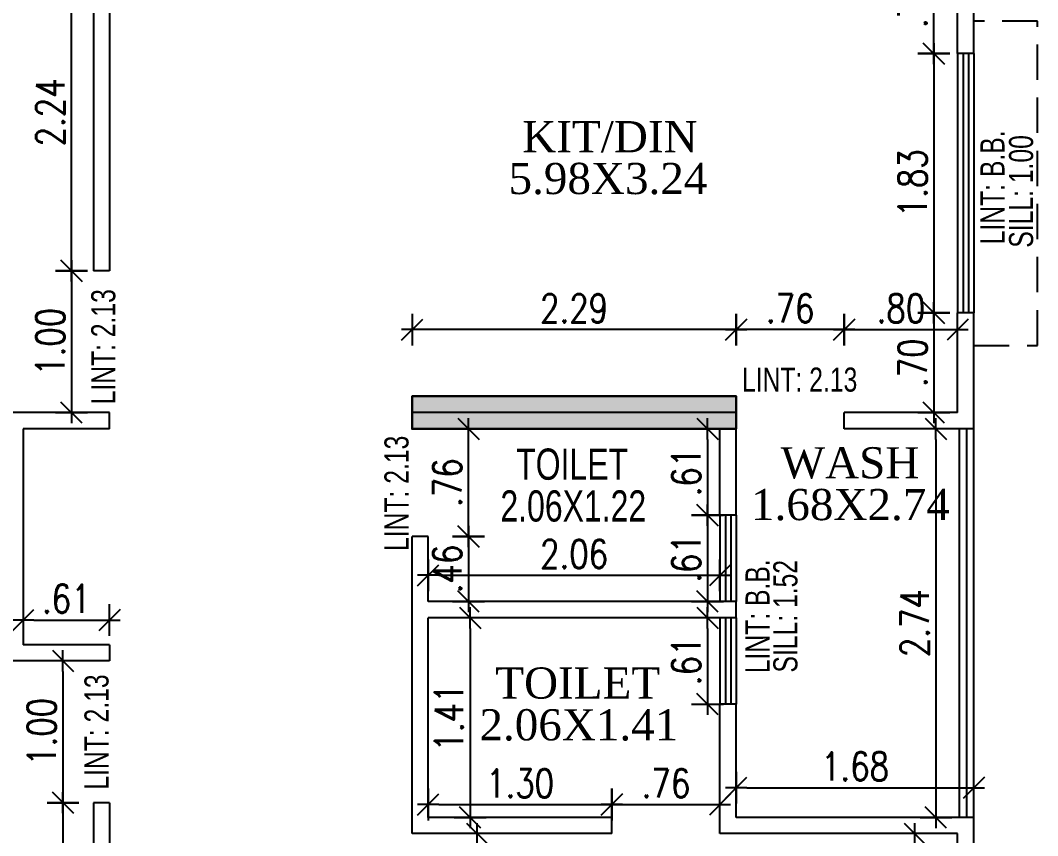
# Model space of a CAD drawing. Header units: inches. Extents: x 14331 to 14549, y 2557 to 2714.
# Drawn here: x 14462.53 to 14469.71, y 2582.8 to 2588.55 of the extents above; entities that cross this region are included whole.
import ezdxf
from ezdxf.enums import TextEntityAlignment as Align

# ---------------------------------------------------------------- set-up
doc = ezdxf.new("R2010")
doc.units = ezdxf.units.IN
doc.header["$LTSCALE"] = 0.25
doc.header["$MEASUREMENT"] = 0
doc.header["$PDMODE"] = 35
doc.linetypes.add('DASHEDX2', pattern=[1.5, 1, -0.5])
for name, color, linetype in [('dimension', 7, 'Continuous'), ('proj-internal', 1, 'DASHEDX2'), ('steel', 251, 'Continuous'), ('text-large', 7, 'Continuous'), ('wall', 7, 'Continuous'), ('windows', 96, 'Continuous'), ('WORK TEX', 6, 'Continuous')]:
    doc.layers.add(name, color=color, linetype=linetype)
doc.layers.add('P-COL', color=7, linetype='Continuous', lineweight=30)
doc.layers.add('P-COLHAT', color=8, linetype='Continuous', lineweight=25)
doc.styles.add('ARIAL', font='TIMES_0.TTF')
doc.styles.add('ARL', font='swisscl_0.ttf')
doc.styles.add('romans', font='romans.shx', dxfattribs={"width": 0.8})
doc.dimstyles.new('minitick-100', dxfattribs={"dimscale": 0.1, "dimtxt": 2, "dimasz": 0.75, "dimexe": 0.03125, "dimexo": 0.25, "dimgap": 0.5, "dimtad": 1, "dimzin": 4, "dimdsep": 46, "dimtxsty": 'romans', "dimblk1": 'MINITICK', "dimblk2": 'MINITICK', "dimsah": 1, "dimcen": 1, "dimse1": 1, "dimse2": 1, "dimclrd": 252, "dimclre": 256, "dimclrt": 256, "dimadec": 3, "dimazin": 0, "dimtfac": 0.8, "dimtix": 1, "dimtmove": 2, "dimatfit": 3, "dimfxl": 0, "dimtolj": 1, "dimtzin": 3, "dimarcsym": 0})

# ---------------------------------------------------------------- blocks, each defined once
blk = doc.blocks.new('BLC-A')
at = {"layer": 'P-COLHAT', "lineweight": 30}
blk.add_hatch(color=256, dxfattribs=at).paths.add_polyline_path([(1.1643, -3.3537), (1.1643, -3.1237), (-1.1223, -3.1237), (-1.1223, -3.3537)])
at = {"layer": 'P-COL'}
blk.add_lwpolyline([(1.1643, -3.3537), (1.1643, -3.1237), (-1.1223, -3.1237), (-1.1223, -3.3537)], close=True, dxfattribs=at)
blk = doc.blocks.new('MINITICK')
at = {"color": 7}
for p, q in [((1, 1), (-1, -1)), ((0, -1.5), (0, 1.5)), ((-1, 0), (1, 0))]:
    blk.add_line(p, q, dxfattribs=at)
blk = doc.blocks.new('*D550')
at = {"layer": 'Defpoints', "color": 0, "ltscale": 10, "transparency": 16777216}
for p in [(14462.889, 2589.0226), (14463.0432, 2589.0226), (14463.0432, 2586.7842)]:
    blk.add_point(p, dxfattribs=at)
at = {"layer": 'dimension', "color": 252, "lineweight": -2, "ltscale": 10, "transparency": 16777216}
blk.add_line((14462.889, 2586.8592), (14462.889, 2588.9476), dxfattribs=at)
at = {"layer": 'dimension', "color": 252, "lineweight": -2, "ltscale": 10, "transparency": 16777216, "xscale": 0.07500000000000001, "yscale": 0.07500000000000001, "zscale": 0.07500000000000001}
for p, rotation in [((14462.889, 2589.0226), 90), ((14462.889, 2586.7842), 270)]:
    blk.add_blockref('MINITICK', p, dxfattribs=dict(at, rotation=rotation))
at = {"layer": 'dimension', "ltscale": 10, "transparency": 16777216, "insert": (14462.739, 2587.9034), "char_height": 0.2, "attachment_point": 5, "rotation": 90, "style": 'romans'}
blk.add_mtext('\\A1;2.24', dxfattribs=at)
blk = doc.blocks.new('*D551')
at = {"layer": 'Defpoints', "color": 0, "ltscale": 10, "transparency": 16777216}
for p in [(14463.0432, 2586.7842), (14462.889, 2585.7833), (14463.0432, 2585.7833)]:
    blk.add_point(p, dxfattribs=at)
at = {"layer": 'dimension', "color": 252, "lineweight": -2, "ltscale": 10, "transparency": 16777216}
blk.add_line((14462.889, 2586.7092), (14462.889, 2585.8583), dxfattribs=at)
at = {"layer": 'dimension', "color": 252, "lineweight": -2, "ltscale": 10, "transparency": 16777216, "xscale": 0.07500000000000001, "yscale": 0.07500000000000001, "zscale": 0.07500000000000001}
for p, rotation in [((14462.889, 2586.7842), 90), ((14462.889, 2585.7833), 270)]:
    blk.add_blockref('MINITICK', p, dxfattribs=dict(at, rotation=rotation))
at = {"layer": 'dimension', "ltscale": 10, "transparency": 16777216, "insert": (14462.739, 2586.2837), "char_height": 0.2, "attachment_point": 5, "rotation": 90, "style": 'romans'}
blk.add_mtext('\\A1;1.00', dxfattribs=at)
blk = doc.blocks.new('*D554')
at = {"layer": 'Defpoints', "color": 0, "ltscale": 10, "transparency": 16777216}
for p in [(14468.9731, 2589.0226), (14469.1407, 2589.0226), (14469.1407, 2588.318)]:
    blk.add_point(p, dxfattribs=at)
at = {"layer": 'dimension', "color": 252, "lineweight": -2, "ltscale": 10, "transparency": 16777216}
blk.add_line((14468.9731, 2588.393), (14468.9731, 2588.9476), dxfattribs=at)
at = {"layer": 'dimension', "color": 252, "lineweight": -2, "ltscale": 10, "transparency": 16777216, "xscale": 0.07500000000000001, "yscale": 0.07500000000000001, "zscale": 0.07500000000000001}
for p, rotation in [((14468.9731, 2589.0226), 90), ((14468.9731, 2588.318), 270)]:
    blk.add_blockref('MINITICK', p, dxfattribs=dict(at, rotation=rotation))
at = {"layer": 'dimension', "ltscale": 10, "transparency": 16777216, "insert": (14468.8231, 2588.6703), "char_height": 0.2, "attachment_point": 5, "rotation": 90, "style": 'romans'}
blk.add_mtext('\\A1;.70', dxfattribs=at)
blk = doc.blocks.new('*D555')
at = {"layer": 'Defpoints', "color": 0, "ltscale": 10, "transparency": 16777216}
for p in [(14469.1407, 2588.318), (14468.9731, 2586.488), (14469.1407, 2586.488)]:
    blk.add_point(p, dxfattribs=at)
at = {"layer": 'dimension', "color": 252, "lineweight": -2, "ltscale": 10, "transparency": 16777216}
blk.add_line((14468.9731, 2588.243), (14468.9731, 2586.563), dxfattribs=at)
at = {"layer": 'dimension', "color": 252, "lineweight": -2, "ltscale": 10, "transparency": 16777216, "xscale": 0.07500000000000001, "yscale": 0.07500000000000001, "zscale": 0.07500000000000001}
for p, rotation in [((14468.9731, 2588.318), 90), ((14468.9731, 2586.488), 270)]:
    blk.add_blockref('MINITICK', p, dxfattribs=dict(at, rotation=rotation))
at = {"layer": 'dimension', "ltscale": 10, "transparency": 16777216, "insert": (14468.8231, 2587.403), "char_height": 0.2, "attachment_point": 5, "rotation": 90, "style": 'romans'}
blk.add_mtext('\\A1;1.83', dxfattribs=at)
blk = doc.blocks.new('*D556')
at = {"layer": 'Defpoints', "color": 0, "ltscale": 10, "transparency": 16777216}
for p in [(14469.1407, 2586.488), (14468.9731, 2585.7833), (14469.1407, 2585.7833)]:
    blk.add_point(p, dxfattribs=at)
at = {"layer": 'dimension', "color": 252, "lineweight": -2, "ltscale": 10, "transparency": 16777216}
blk.add_line((14468.9731, 2586.413), (14468.9731, 2585.8583), dxfattribs=at)
at = {"layer": 'dimension', "color": 252, "lineweight": -2, "ltscale": 10, "transparency": 16777216, "xscale": 0.07500000000000001, "yscale": 0.07500000000000001, "zscale": 0.07500000000000001}
for p, rotation in [((14468.9731, 2586.488), 90), ((14468.9731, 2585.7833), 270)]:
    blk.add_blockref('MINITICK', p, dxfattribs=dict(at, rotation=rotation))
at = {"layer": 'dimension', "ltscale": 10, "transparency": 16777216, "insert": (14468.8231, 2586.1356), "char_height": 0.2, "attachment_point": 5, "rotation": 90, "style": 'romans'}
blk.add_mtext('\\A1;.70', dxfattribs=at)
blk = doc.blocks.new('*D557')
at = {"layer": 'Defpoints', "color": 0, "ltscale": 10, "transparency": 16777216}
for p in [(14469.1407, 2586.3693), (14468.3404, 2585.7833), (14469.1407, 2585.7833)]:
    blk.add_point(p, dxfattribs=at)
at = {"layer": 'dimension', "color": 252, "lineweight": -2, "ltscale": 10, "transparency": 16777216}
blk.add_line((14468.4154, 2586.3693), (14469.0657, 2586.3693), dxfattribs=at)
at = {"layer": 'dimension', "color": 252, "lineweight": -2, "ltscale": 10, "transparency": 16777216, "xscale": 0.07500000000000001, "yscale": 0.07500000000000001, "zscale": 0.07500000000000001, "rotation": 180}
blk.add_blockref('MINITICK', (14468.3404, 2586.3693), dxfattribs=at)
at = {"layer": 'dimension', "color": 252, "lineweight": -2, "ltscale": 10, "transparency": 16777216, "xscale": 0.07500000000000001, "yscale": 0.07500000000000001, "zscale": 0.07500000000000001}
blk.add_blockref('MINITICK', (14469.1407, 2586.3693), dxfattribs=at)
at = {"layer": 'dimension', "ltscale": 10, "transparency": 16777216, "insert": (14468.7406, 2586.5193), "char_height": 0.2, "attachment_point": 5, "style": 'romans'}
blk.add_mtext('\\A1;.80', dxfattribs=at)
blk = doc.blocks.new('*D558')
at = {"layer": 'Defpoints', "color": 0, "ltscale": 10, "transparency": 16777216}
for p in [(14467.5782, 2586.3693), (14467.5782, 2585.7833), (14468.3404, 2585.7261)]:
    blk.add_point(p, dxfattribs=at)
at = {"layer": 'dimension', "color": 252, "lineweight": -2, "ltscale": 10, "transparency": 16777216}
blk.add_line((14468.2654, 2586.3693), (14467.6532, 2586.3693), dxfattribs=at)
at = {"layer": 'dimension', "color": 252, "lineweight": -2, "ltscale": 10, "transparency": 16777216, "xscale": 0.07500000000000001, "yscale": 0.07500000000000001, "zscale": 0.07500000000000001, "rotation": 180}
blk.add_blockref('MINITICK', (14467.5782, 2586.3693), dxfattribs=at)
at = {"layer": 'dimension', "color": 252, "lineweight": -2, "ltscale": 10, "transparency": 16777216, "xscale": 0.07500000000000001, "yscale": 0.07500000000000001, "zscale": 0.07500000000000001}
blk.add_blockref('MINITICK', (14468.3404, 2586.3693), dxfattribs=at)
at = {"layer": 'dimension', "ltscale": 10, "transparency": 16777216, "insert": (14467.9593, 2586.5193), "char_height": 0.2, "attachment_point": 5, "style": 'romans'}
blk.add_mtext('\\A1;.76', dxfattribs=at)
blk = doc.blocks.new('*D559')
at = {"layer": 'Defpoints', "color": 0, "ltscale": 10, "transparency": 16777216}
for p in [(14465.2917, 2586.3693), (14465.2917, 2585.899), (14467.5782, 2585.899)]:
    blk.add_point(p, dxfattribs=at)
at = {"layer": 'dimension', "color": 252, "lineweight": -2, "ltscale": 10, "transparency": 16777216}
blk.add_line((14467.5032, 2586.3693), (14465.3667, 2586.3693), dxfattribs=at)
at = {"layer": 'dimension', "color": 252, "lineweight": -2, "ltscale": 10, "transparency": 16777216, "xscale": 0.07500000000000001, "yscale": 0.07500000000000001, "zscale": 0.07500000000000001, "rotation": 180}
blk.add_blockref('MINITICK', (14465.2917, 2586.3693), dxfattribs=at)
at = {"layer": 'dimension', "color": 252, "lineweight": -2, "ltscale": 10, "transparency": 16777216, "xscale": 0.07500000000000001, "yscale": 0.07500000000000001, "zscale": 0.07500000000000001}
blk.add_blockref('MINITICK', (14467.5782, 2586.3693), dxfattribs=at)
at = {"layer": 'dimension', "ltscale": 10, "transparency": 16777216, "insert": (14466.4349, 2586.5193), "char_height": 0.2, "attachment_point": 5, "style": 'romans'}
blk.add_mtext('\\A1;2.29', dxfattribs=at)
blk = doc.blocks.new('*D560')
at = {"layer": 'Defpoints', "color": 0, "ltscale": 10, "transparency": 16777216}
for p in [(14468.7406, 2585.669), (14468.7406, 2582.9251), (14468.9876, 2582.9251)]:
    blk.add_point(p, dxfattribs=at)
at = {"layer": 'dimension', "color": 252, "lineweight": -2, "ltscale": 10, "transparency": 16777216}
blk.add_line((14468.9876, 2585.594), (14468.9876, 2583.0001), dxfattribs=at)
at = {"layer": 'dimension', "color": 252, "lineweight": -2, "ltscale": 10, "transparency": 16777216, "xscale": 0.07500000000000001, "yscale": 0.07500000000000001, "zscale": 0.07500000000000001}
for p, rotation in [((14468.9876, 2585.669), 90), ((14468.9876, 2582.9251), 270)]:
    blk.add_blockref('MINITICK', p, dxfattribs=dict(at, rotation=rotation))
at = {"layer": 'dimension', "ltscale": 10, "transparency": 16777216, "insert": (14468.8376, 2584.297), "char_height": 0.2, "attachment_point": 5, "rotation": 90, "style": 'romans'}
blk.add_mtext('\\A1;2.74', dxfattribs=at)
blk = doc.blocks.new('*D561')
at = {"layer": 'Defpoints', "color": 0, "ltscale": 10, "transparency": 16777216}
for p in [(14469.2551, 2583.1352), (14467.5782, 2582.9251), (14469.2551, 2582.9251)]:
    blk.add_point(p, dxfattribs=at)
at = {"layer": 'dimension', "color": 252, "lineweight": -2, "ltscale": 10, "transparency": 16777216}
blk.add_line((14467.6532, 2583.1352), (14469.1801, 2583.1352), dxfattribs=at)
at = {"layer": 'dimension', "color": 252, "lineweight": -2, "ltscale": 10, "transparency": 16777216, "xscale": 0.07500000000000001, "yscale": 0.07500000000000001, "zscale": 0.07500000000000001, "rotation": 180}
blk.add_blockref('MINITICK', (14467.5782, 2583.1352), dxfattribs=at)
at = {"layer": 'dimension', "color": 252, "lineweight": -2, "ltscale": 10, "transparency": 16777216, "xscale": 0.07500000000000001, "yscale": 0.07500000000000001, "zscale": 0.07500000000000001}
blk.add_blockref('MINITICK', (14469.2551, 2583.1352), dxfattribs=at)
at = {"layer": 'dimension', "ltscale": 10, "transparency": 16777216, "insert": (14468.4167, 2583.2852), "char_height": 0.2, "attachment_point": 5, "style": 'romans'}
blk.add_mtext('\\A1;1.68', dxfattribs=at)
blk = doc.blocks.new('*D562')
at = {"layer": 'Defpoints', "color": 0, "ltscale": 10, "transparency": 16777216}
for p in [(14467.4639, 2585.669), (14467.376, 2585.0592), (14467.4639, 2585.0592)]:
    blk.add_point(p, dxfattribs=at)
at = {"layer": 'dimension', "color": 252, "lineweight": -2, "ltscale": 10, "transparency": 16777216}
blk.add_line((14467.376, 2585.594), (14467.376, 2585.1342), dxfattribs=at)
at = {"layer": 'dimension', "color": 252, "lineweight": -2, "ltscale": 10, "transparency": 16777216, "xscale": 0.07500000000000001, "yscale": 0.07500000000000001, "zscale": 0.07500000000000001}
for p, rotation in [((14467.376, 2585.669), 90), ((14467.376, 2585.0592), 270)]:
    blk.add_blockref('MINITICK', p, dxfattribs=dict(at, rotation=rotation))
at = {"layer": 'dimension', "ltscale": 10, "transparency": 16777216, "insert": (14467.226, 2585.3641), "char_height": 0.2, "attachment_point": 5, "rotation": 90, "style": 'romans'}
blk.add_mtext('\\A1;.61', dxfattribs=at)
blk = doc.blocks.new('*D563')
at = {"layer": 'Defpoints', "color": 0, "ltscale": 10, "transparency": 16777216}
for p in [(14467.502, 2585.0592), (14467.376, 2584.4495), (14467.502, 2584.4495)]:
    blk.add_point(p, dxfattribs=at)
at = {"layer": 'dimension', "color": 252, "lineweight": -2, "ltscale": 10, "transparency": 16777216}
blk.add_line((14467.376, 2584.9842), (14467.376, 2584.5245), dxfattribs=at)
at = {"layer": 'dimension', "color": 252, "lineweight": -2, "ltscale": 10, "transparency": 16777216, "xscale": 0.07500000000000001, "yscale": 0.07500000000000001, "zscale": 0.07500000000000001}
for p, rotation in [((14467.376, 2585.0592), 90), ((14467.376, 2584.4495), 270)]:
    blk.add_blockref('MINITICK', p, dxfattribs=dict(at, rotation=rotation))
at = {"layer": 'dimension', "ltscale": 10, "transparency": 16777216, "insert": (14467.226, 2584.7544), "char_height": 0.2, "attachment_point": 5, "rotation": 90, "style": 'romans'}
blk.add_mtext('\\A1;.61', dxfattribs=at)
blk = doc.blocks.new('*D564')
at = {"layer": 'Defpoints', "color": 0, "ltscale": 10, "transparency": 16777216}
for p in [(14467.4639, 2584.6348), (14465.406, 2584.5339), (14467.4639, 2584.5339)]:
    blk.add_point(p, dxfattribs=at)
at = {"layer": 'dimension', "color": 252, "lineweight": -2, "ltscale": 10, "transparency": 16777216}
blk.add_line((14465.481, 2584.6348), (14467.3889, 2584.6348), dxfattribs=at)
at = {"layer": 'dimension', "color": 252, "lineweight": -2, "ltscale": 10, "transparency": 16777216, "xscale": 0.07500000000000001, "yscale": 0.07500000000000001, "zscale": 0.07500000000000001, "rotation": 180}
blk.add_blockref('MINITICK', (14465.406, 2584.6348), dxfattribs=at)
at = {"layer": 'dimension', "color": 252, "lineweight": -2, "ltscale": 10, "transparency": 16777216, "xscale": 0.07500000000000001, "yscale": 0.07500000000000001, "zscale": 0.07500000000000001}
blk.add_blockref('MINITICK', (14467.4639, 2584.6348), dxfattribs=at)
at = {"layer": 'dimension', "ltscale": 10, "transparency": 16777216, "insert": (14466.4349, 2584.7848), "char_height": 0.2, "attachment_point": 5, "style": 'romans'}
blk.add_mtext('\\A1;2.06', dxfattribs=at)
blk = doc.blocks.new('*D565')
at = {"layer": 'Defpoints', "color": 0, "ltscale": 10, "transparency": 16777216}
for p in [(14465.406, 2584.3351), (14465.406, 2582.9251), (14465.7018, 2582.9251)]:
    blk.add_point(p, dxfattribs=at)
at = {"layer": 'dimension', "color": 252, "lineweight": -2, "ltscale": 10, "transparency": 16777216}
blk.add_line((14465.7018, 2584.2601), (14465.7018, 2583.0001), dxfattribs=at)
at = {"layer": 'dimension', "color": 252, "lineweight": -2, "ltscale": 10, "transparency": 16777216, "xscale": 0.07500000000000001, "yscale": 0.07500000000000001, "zscale": 0.07500000000000001}
for p, rotation in [((14465.7018, 2584.3351), 90), ((14465.7018, 2582.9251), 270)]:
    blk.add_blockref('MINITICK', p, dxfattribs=dict(at, rotation=rotation))
at = {"layer": 'dimension', "ltscale": 10, "transparency": 16777216, "insert": (14465.5518, 2583.6301), "char_height": 0.2, "attachment_point": 5, "rotation": 90, "style": 'romans'}
blk.add_mtext('\\A1;1.41', dxfattribs=at)
blk = doc.blocks.new('*D566')
at = {"layer": 'Defpoints', "color": 0, "ltscale": 10, "transparency": 16777216}
for p in [(14467.4639, 2584.3351), (14467.376, 2583.7254), (14467.4639, 2583.7254)]:
    blk.add_point(p, dxfattribs=at)
at = {"layer": 'dimension', "color": 252, "lineweight": -2, "ltscale": 10, "transparency": 16777216}
blk.add_line((14467.376, 2584.2601), (14467.376, 2583.8004), dxfattribs=at)
at = {"layer": 'dimension', "color": 252, "lineweight": -2, "ltscale": 10, "transparency": 16777216, "xscale": 0.07500000000000001, "yscale": 0.07500000000000001, "zscale": 0.07500000000000001}
for p, rotation in [((14467.376, 2584.3351), 90), ((14467.376, 2583.7254), 270)]:
    blk.add_blockref('MINITICK', p, dxfattribs=dict(at, rotation=rotation))
at = {"layer": 'dimension', "ltscale": 10, "transparency": 16777216, "insert": (14467.226, 2584.0303), "char_height": 0.2, "attachment_point": 5, "rotation": 90, "style": 'romans'}
blk.add_mtext('\\A1;.61', dxfattribs=at)
blk = doc.blocks.new('*D567')
at = {"layer": 'Defpoints', "color": 0, "ltscale": 10, "transparency": 16777216}
for p in [(14466.7017, 2583.0161), (14465.406, 2582.9251), (14466.7017, 2582.9251)]:
    blk.add_point(p, dxfattribs=at)
at = {"layer": 'dimension', "color": 252, "lineweight": -2, "ltscale": 10, "transparency": 16777216}
blk.add_line((14465.481, 2583.0161), (14466.6267, 2583.0161), dxfattribs=at)
at = {"layer": 'dimension', "color": 252, "lineweight": -2, "ltscale": 10, "transparency": 16777216, "xscale": 0.07500000000000001, "yscale": 0.07500000000000001, "zscale": 0.07500000000000001, "rotation": 180}
blk.add_blockref('MINITICK', (14465.406, 2583.0161), dxfattribs=at)
at = {"layer": 'dimension', "color": 252, "lineweight": -2, "ltscale": 10, "transparency": 16777216, "xscale": 0.07500000000000001, "yscale": 0.07500000000000001, "zscale": 0.07500000000000001}
blk.add_blockref('MINITICK', (14466.7017, 2583.0161), dxfattribs=at)
at = {"layer": 'dimension', "ltscale": 10, "transparency": 16777216, "insert": (14466.0538, 2583.1661), "char_height": 0.2, "attachment_point": 5, "style": 'romans'}
blk.add_mtext('\\A1;1.30', dxfattribs=at)
blk = doc.blocks.new('*D568')
at = {"layer": 'Defpoints', "color": 0, "ltscale": 10, "transparency": 16777216}
for p in [(14467.4639, 2583.0161), (14466.7017, 2582.8108), (14467.4639, 2582.8108)]:
    blk.add_point(p, dxfattribs=at)
at = {"layer": 'dimension', "color": 252, "lineweight": -2, "ltscale": 10, "transparency": 16777216}
blk.add_line((14466.7767, 2583.0161), (14467.3889, 2583.0161), dxfattribs=at)
at = {"layer": 'dimension', "color": 252, "lineweight": -2, "ltscale": 10, "transparency": 16777216, "xscale": 0.07500000000000001, "yscale": 0.07500000000000001, "zscale": 0.07500000000000001, "rotation": 180}
blk.add_blockref('MINITICK', (14466.7017, 2583.0161), dxfattribs=at)
at = {"layer": 'dimension', "color": 252, "lineweight": -2, "ltscale": 10, "transparency": 16777216, "xscale": 0.07500000000000001, "yscale": 0.07500000000000001, "zscale": 0.07500000000000001}
blk.add_blockref('MINITICK', (14467.4639, 2583.0161), dxfattribs=at)
at = {"layer": 'dimension', "ltscale": 10, "transparency": 16777216, "insert": (14467.0828, 2583.1661), "char_height": 0.2, "attachment_point": 5, "style": 'romans'}
blk.add_mtext('\\A1;.76', dxfattribs=at)
blk = doc.blocks.new('*D569')
at = {"layer": 'Defpoints', "color": 0, "ltscale": 10, "transparency": 16777216}
for p in [(14468.7992, 2582.8108), (14468.7992, 2579.6095), (14468.8375, 2579.6095)]:
    blk.add_point(p, dxfattribs=at)
at = {"layer": 'dimension', "color": 252, "lineweight": -2, "ltscale": 10, "transparency": 16777216}
blk.add_line((14468.8375, 2582.7358), (14468.8375, 2579.6845), dxfattribs=at)
at = {"layer": 'dimension', "color": 252, "lineweight": -2, "ltscale": 10, "transparency": 16777216, "xscale": 0.07500000000000001, "yscale": 0.07500000000000001, "zscale": 0.07500000000000001}
for p, rotation in [((14468.8375, 2582.8108), 90), ((14468.8375, 2579.6095), 270)]:
    blk.add_blockref('MINITICK', p, dxfattribs=dict(at, rotation=rotation))
at = {"layer": 'dimension', "ltscale": 10, "transparency": 16777216, "insert": (14468.6875, 2581.2101), "char_height": 0.2, "attachment_point": 5, "rotation": 90, "style": 'romans'}
blk.add_mtext('\\A1;3.20', dxfattribs=at)
blk = doc.blocks.new('*D574')
at = {"layer": 'Defpoints', "color": 0, "ltscale": 10, "transparency": 16777216}
for p in [(14465.406, 2582.8108), (14465.7504, 2582.8108), (14465.406, 2581.8099)]:
    blk.add_point(p, dxfattribs=at)
at = {"layer": 'dimension', "color": 252, "lineweight": -2, "ltscale": 10, "transparency": 16777216}
blk.add_line((14465.7504, 2581.8849), (14465.7504, 2582.7358), dxfattribs=at)
at = {"layer": 'dimension', "color": 252, "lineweight": -2, "ltscale": 10, "transparency": 16777216, "xscale": 0.07500000000000001, "yscale": 0.07500000000000001, "zscale": 0.07500000000000001}
for p, rotation in [((14465.7504, 2582.8108), 90), ((14465.7504, 2581.8099), 270)]:
    blk.add_blockref('MINITICK', p, dxfattribs=dict(at, rotation=rotation))
at = {"layer": 'dimension', "ltscale": 10, "transparency": 16777216, "insert": (14465.6004, 2582.3103), "char_height": 0.2, "attachment_point": 5, "rotation": 90, "style": 'romans'}
blk.add_mtext('\\A1;1.00', dxfattribs=at)
blk = doc.blocks.new('*D579')
at = {"layer": 'Defpoints', "color": 0, "ltscale": 10, "transparency": 16777216}
for p in [(14463.0432, 2583.0294), (14462.8289, 2579.6095), (14463.0432, 2579.6095)]:
    blk.add_point(p, dxfattribs=at)
at = {"layer": 'dimension', "color": 252, "lineweight": -2, "ltscale": 10, "transparency": 16777216}
blk.add_line((14462.8289, 2582.9544), (14462.8289, 2579.6845), dxfattribs=at)
at = {"layer": 'dimension', "color": 252, "lineweight": -2, "ltscale": 10, "transparency": 16777216, "xscale": 0.07500000000000001, "yscale": 0.07500000000000001, "zscale": 0.07500000000000001}
for p, rotation in [((14462.8289, 2583.0294), 90), ((14462.8289, 2579.6095), 270)]:
    blk.add_blockref('MINITICK', p, dxfattribs=dict(at, rotation=rotation))
at = {"layer": 'dimension', "ltscale": 10, "transparency": 16777216, "insert": (14462.6789, 2581.3195), "char_height": 0.2, "attachment_point": 5, "rotation": 90, "style": 'romans'}
blk.add_mtext('\\A1;3.42', dxfattribs=at)
blk = doc.blocks.new('*D580')
at = {"layer": 'Defpoints', "color": 0, "ltscale": 10, "transparency": 16777216}
for p in [(14463.1575, 2584.0303), (14462.8289, 2583.0294), (14463.1575, 2583.0294)]:
    blk.add_point(p, dxfattribs=at)
at = {"layer": 'dimension', "color": 252, "lineweight": -2, "ltscale": 10, "transparency": 16777216}
blk.add_line((14462.8289, 2583.9553), (14462.8289, 2583.1044), dxfattribs=at)
at = {"layer": 'dimension', "color": 252, "lineweight": -2, "ltscale": 10, "transparency": 16777216, "xscale": 0.07500000000000001, "yscale": 0.07500000000000001, "zscale": 0.07500000000000001}
for p, rotation in [((14462.8289, 2584.0303), 90), ((14462.8289, 2583.0294), 270)]:
    blk.add_blockref('MINITICK', p, dxfattribs=dict(at, rotation=rotation))
at = {"layer": 'dimension', "ltscale": 10, "transparency": 16777216, "insert": (14462.6789, 2583.5298), "char_height": 0.2, "attachment_point": 5, "rotation": 90, "style": 'romans'}
blk.add_mtext('\\A1;1.00', dxfattribs=at)
blk = doc.blocks.new('*D589')
at = {"layer": 'Defpoints', "color": 0, "ltscale": 10, "transparency": 16777216}
for p in [(14463.1575, 2584.319), (14462.5478, 2584.1446), (14463.1575, 2584.1446)]:
    blk.add_point(p, dxfattribs=at)
at = {"layer": 'dimension', "color": 252, "lineweight": -2, "ltscale": 10, "transparency": 16777216}
blk.add_line((14462.6228, 2584.319), (14463.0825, 2584.319), dxfattribs=at)
at = {"layer": 'dimension', "color": 252, "lineweight": -2, "ltscale": 10, "transparency": 16777216, "xscale": 0.07500000000000001, "yscale": 0.07500000000000001, "zscale": 0.07500000000000001, "rotation": 180}
blk.add_blockref('MINITICK', (14462.5478, 2584.319), dxfattribs=at)
at = {"layer": 'dimension', "color": 252, "lineweight": -2, "ltscale": 10, "transparency": 16777216, "xscale": 0.07500000000000001, "yscale": 0.07500000000000001, "zscale": 0.07500000000000001}
blk.add_blockref('MINITICK', (14463.1575, 2584.319), dxfattribs=at)
at = {"layer": 'dimension', "ltscale": 10, "transparency": 16777216, "insert": (14462.8526, 2584.469), "char_height": 0.2, "attachment_point": 5, "style": 'romans'}
blk.add_mtext('\\A1;.61', dxfattribs=at)
blk = doc.blocks.new('*D2036')
at = {"layer": 'Defpoints', "color": 0, "ltscale": 10, "transparency": 16777216}
for p in [(14465.406, 2584.909), (14465.406, 2584.4495), (14465.6895, 2584.4495)]:
    blk.add_point(p, dxfattribs=at)
at = {"layer": 'dimension', "color": 252, "lineweight": -2, "ltscale": 10, "transparency": 16777216}
blk.add_line((14465.6895, 2584.834), (14465.6895, 2584.5245), dxfattribs=at)
at = {"layer": 'dimension', "color": 252, "lineweight": -2, "ltscale": 10, "transparency": 16777216, "xscale": 0.07500000000000001, "yscale": 0.07500000000000001, "zscale": 0.07500000000000001}
for p, rotation in [((14465.6895, 2584.909), 90), ((14465.6895, 2584.4495), 270)]:
    blk.add_blockref('MINITICK', p, dxfattribs=dict(at, rotation=rotation))
at = {"layer": 'dimension', "ltscale": 10, "transparency": 16777216, "insert": (14465.5395, 2584.6792), "char_height": 0.2, "attachment_point": 5, "rotation": 90, "style": 'romans'}
blk.add_mtext('\\A1;.46', dxfattribs=at)
blk = doc.blocks.new('*D2037')
at = {"layer": 'Defpoints', "color": 0, "ltscale": 10, "transparency": 16777216}
for p in [(14465.406, 2585.669), (14465.6895, 2585.669), (14465.406, 2584.909)]:
    blk.add_point(p, dxfattribs=at)
at = {"layer": 'dimension', "color": 252, "lineweight": -2, "ltscale": 10, "transparency": 16777216}
blk.add_line((14465.6895, 2584.984), (14465.6895, 2585.594), dxfattribs=at)
at = {"layer": 'dimension', "color": 252, "lineweight": -2, "ltscale": 10, "transparency": 16777216, "xscale": 0.07500000000000001, "yscale": 0.07500000000000001, "zscale": 0.07500000000000001}
for p, rotation in [((14465.6895, 2585.669), 90), ((14465.6895, 2584.909), 270)]:
    blk.add_blockref('MINITICK', p, dxfattribs=dict(at, rotation=rotation))
at = {"layer": 'dimension', "ltscale": 10, "transparency": 16777216, "insert": (14465.5395, 2585.289), "char_height": 0.2, "attachment_point": 5, "rotation": 90, "style": 'romans'}
blk.add_mtext('\\A1;.76', dxfattribs=at)

msp = doc.modelspace()

# ---------------------------------------------------------------- linework, layer by layer
at = {"layer": 'proj-internal'}
msp.add_lwpolyline([(14469.2551, 2586.258), (14469.7051, 2586.258), (14469.7051, 2588.548), (14469.2551, 2588.548)], dxfattribs=at)
at = {"layer": 'steel'}
for p, q in [((14469.1534, 2582.9251), (14469.1534, 2585.669)), ((14469.2043, 2582.9251), (14469.2043, 2585.669))]:
    msp.add_line(p, q, dxfattribs=at)
at = {"layer": 'steel', "color": 34}
msp.add_line((14469.2551, 2582.9251), (14469.2551, 2585.669), dxfattribs=at)
at = {"layer": 'wall'}
for p, q in [((14469.2551, 2588.318), (14469.2551, 2592.605)), ((14463.0432, 2589.0226), (14463.0432, 2586.7842)), ((14463.1575, 2589.0226), (14463.1575, 2586.7842)), ((14469.1407, 2588.318), (14469.1407, 2589.0226)), ((14469.2551, 2588.318), (14469.1407, 2588.318)), ((14463.1575, 2586.7842), (14463.0432, 2586.7842)), ((14469.1407, 2585.7833), (14469.1407, 2586.488)), ((14469.2551, 2586.488), (14469.1407, 2586.488)), ((14469.2551, 2585.669), (14469.2551, 2586.488)), ((14463.1575, 2585.7833), (14459.3846, 2585.7833)), ((14463.1575, 2585.669), (14463.1575, 2585.7833)), ((14467.5782, 2585.7833), (14465.2917, 2585.7833)), ((14465.2917, 2585.669), (14465.2917, 2585.7833)), ((14467.5782, 2585.0592), (14467.5782, 2585.7833)), ((14468.3404, 2585.669), (14468.3404, 2585.7833)), ((14469.1407, 2585.7833), (14468.3404, 2585.7833)), ((14463.1575, 2585.669), (14462.5478, 2585.669)), ((14462.5478, 2585.669), (14462.5478, 2584.1446)), ((14467.4639, 2585.669), (14465.2917, 2585.669)), ((14467.4639, 2585.0592), (14467.4639, 2585.669)), ((14469.1407, 2585.669), (14468.3404, 2585.669)), ((14469.2551, 2585.669), (14469.1407, 2585.669)), ((14467.5782, 2585.0592), (14467.4639, 2585.0592)), ((14465.2917, 2584.4495), (14465.2917, 2584.909)), ((14465.406, 2584.909), (14465.2917, 2584.909)), ((14465.406, 2584.4495), (14465.406, 2584.909)), ((14465.2917, 2582.8108), (14465.2917, 2584.4495)), ((14467.5782, 2584.4495), (14465.406, 2584.4495)), ((14467.5782, 2584.3351), (14467.5782, 2584.4495)), ((14465.406, 2582.9251), (14465.406, 2584.3351)), ((14467.5782, 2584.3351), (14465.406, 2584.3351)), ((14463.1575, 2584.1446), (14462.5478, 2584.1446)), ((14463.1575, 2584.1446), (14463.1575, 2584.0303)), ((14463.1575, 2584.0303), (14461.8237, 2584.0303)), ((14467.4639, 2582.8108), (14467.4639, 2583.7254)), ((14467.5782, 2583.7254), (14467.4639, 2583.7254)), ((14467.5782, 2582.9251), (14467.5782, 2583.7254)), ((14463.1575, 2583.0294), (14463.0432, 2583.0294)), ((14463.0432, 2583.0294), (14463.0432, 2579.6095)), ((14463.1575, 2583.0294), (14463.1575, 2579.4952)), ((14466.7017, 2582.9251), (14465.406, 2582.9251)), ((14466.7017, 2582.8108), (14466.7017, 2582.9251)), ((14469.2551, 2582.9251), (14467.5782, 2582.9251)), ((14469.2551, 2579.4952), (14469.2551, 2582.9251)), ((14466.7017, 2582.8108), (14465.2917, 2582.8108)), ((14469.1407, 2582.8108), (14467.4639, 2582.8108)), ((14469.1407, 2579.6095), (14469.1407, 2582.8108))]:
    msp.add_line(p, q, dxfattribs=at)
at = {"layer": 'windows'}
for p, q in [((14469.1407, 2588.318), (14469.1407, 2586.488)), ((14469.1788, 2588.318), (14469.1788, 2586.488)), ((14469.217, 2588.318), (14469.217, 2586.488)), ((14469.2551, 2588.318), (14469.2551, 2586.488)), ((14467.4639, 2585.0592), (14467.4639, 2584.4495)), ((14467.502, 2585.0592), (14467.502, 2584.4495)), ((14467.5401, 2585.0592), (14467.5401, 2584.4495)), ((14467.5782, 2585.0592), (14467.5782, 2584.4495)), ((14467.4639, 2584.3351), (14467.4639, 2583.7254)), ((14467.502, 2584.3351), (14467.502, 2583.7254)), ((14467.5401, 2584.3351), (14467.5401, 2583.7254)), ((14467.5782, 2584.3351), (14467.5782, 2583.7254))]:
    msp.add_line(p, q, dxfattribs=at)

# ---------------------------------------------------------------- block references
at = {"layer": 'P-COLHAT'}
msp.add_blockref('BLC-A', (14466.4139, 2589.0226), dxfattribs=at)

# ---------------------------------------------------------------- texts
at = {"layer": 'text-large'}
for s, style, p in [('KIT/DIN', 'ARIAL', (14466.6874, 2587.7318)), ('5.98X3.24', 'ARIAL', (14466.6738, 2587.4367)), ('TOILET', 'ARL', (14466.4207, 2585.4197)), ('WASH', 'ARIAL', (14468.3811, 2585.4296)), ('2.06X1.22', 'ARL', (14466.429, 2585.1246)), ('1.68X2.74', 'ARIAL', (14468.3844, 2585.1345)), ('TOILET', 'ARIAL', (14466.4601, 2583.8746)), ('2.06X1.41', 'ARIAL', (14466.4684, 2583.5795))]:
    msp.add_text(s, height=0.22, dxfattribs=dict(at, style=style)).set_placement(p, align=Align.MIDDLE_CENTER)
at = {"layer": 'WORK TEX', "style": 'ARL'}
for s, p in [('LINT: B.B.', (14469.3862, 2587.374)), ('SILL: 1.00', (14469.588, 2587.3454)), ('LINT: 2.13', (14463.113, 2586.2485)), ('LINT: 2.13', (14465.1816, 2585.2137)), ('LINT: B.B.', (14467.7287, 2584.3458)), ('SILL: 1.52', (14467.9253, 2584.3458)), ('LINT: 2.13', (14463.0652, 2583.5283))]:
    msp.add_text(s, height=0.17, rotation=90, dxfattribs=at).set_placement(p, align=Align.MIDDLE_CENTER)
msp.add_text('LINT: 2.13', height=0.17, dxfattribs=at).set_placement((14468.026, 2586.0169), align=Align.MIDDLE_CENTER)

# ---------------------------------------------------------------- dimensions: what is measured, and where the dimension line sits
at = {"layer": 'dimension', "ltscale": 10}
for base, p1, p2, picture, middle in [((14462.889, 2589.0226), (14463.0432, 2586.7842), (14463.0432, 2589.0226), '*D550', (14462.739, 2587.9034)), ((14468.9731, 2589.0226), (14469.1407, 2588.318), (14469.1407, 2589.0226), '*D554', (14468.8231, 2588.6703)), ((14468.9731, 2586.488), (14469.1407, 2588.318), (14469.1407, 2586.488), '*D555', (14468.8231, 2587.403)), ((14462.889, 2585.7833), (14463.0432, 2586.7842), (14463.0432, 2585.7833), '*D551', (14462.739, 2586.2837)), ((14468.9731, 2585.7833), (14469.1407, 2586.488), (14469.1407, 2585.7833), '*D556', (14468.8231, 2586.1356)), ((14465.6895, 2585.669), (14465.406, 2584.909), (14465.406, 2585.669), '*D2037', (14465.5395, 2585.289)), ((14467.376, 2585.0592), (14467.4639, 2585.669), (14467.4639, 2585.0592), '*D562', (14467.226, 2585.3641)), ((14468.9876, 2582.9251), (14468.7406, 2585.669), (14468.7406, 2582.9251), '*D560', (14468.8376, 2584.297)), ((14467.376, 2584.4495), (14467.502, 2585.0592), (14467.502, 2584.4495), '*D563', (14467.226, 2584.7544)), ((14465.6895, 2584.4495), (14465.406, 2584.909), (14465.406, 2584.4495), '*D2036', (14465.5395, 2584.6792)), ((14465.7018, 2582.9251), (14465.406, 2584.3351), (14465.406, 2582.9251), '*D565', (14465.5518, 2583.6301)), ((14467.376, 2583.7254), (14467.4639, 2584.3351), (14467.4639, 2583.7254), '*D566', (14467.226, 2584.0303)), ((14462.8289, 2583.0294), (14463.1575, 2584.0303), (14463.1575, 2583.0294), '*D580', (14462.6789, 2583.5298)), ((14462.8289, 2579.6095), (14463.0432, 2583.0294), (14463.0432, 2579.6095), '*D579', (14462.6789, 2581.3195)), ((14465.7504, 2582.8108), (14465.406, 2581.8099), (14465.406, 2582.8108), '*D574', (14465.6004, 2582.3103)), ((14468.8375, 2579.6095), (14468.7992, 2582.8108), (14468.7992, 2579.6095), '*D569', (14468.6875, 2581.2101))]:
    dim = msp.add_linear_dim(base=base, p1=p1, p2=p2, angle=90, dimstyle='minitick-100', dxfattribs=at)
    dim.commit()
    dim.dimension.update_dxf_attribs({"geometry": picture, "text_midpoint": middle})
for base, p1, p2, picture, middle in [((14465.2917, 2586.3693), (14467.5782, 2585.899), (14465.2917, 2585.899), '*D559', (14466.4349, 2586.5193)), ((14467.5782, 2586.3693), (14468.3404, 2585.7261), (14467.5782, 2585.7833), '*D558', (14467.9593, 2586.5193)), ((14469.1407, 2586.3693), (14468.3404, 2585.7833), (14469.1407, 2585.7833), '*D557', (14468.7406, 2586.5193)), ((14467.4639, 2584.6348), (14465.406, 2584.5339), (14467.4639, 2584.5339), '*D564', (14466.4349, 2584.7848)), ((14463.1575, 2584.319), (14462.5478, 2584.1446), (14463.1575, 2584.1446), '*D589', (14462.8526, 2584.469)), ((14469.2551, 2583.1352), (14467.5782, 2582.9251), (14469.2551, 2582.9251), '*D561', (14468.4167, 2583.2852)), ((14466.7017, 2583.0161), (14465.406, 2582.9251), (14466.7017, 2582.9251), '*D567', (14466.0538, 2583.1661)), ((14467.4639, 2583.0161), (14466.7017, 2582.8108), (14467.4639, 2582.8108), '*D568', (14467.0828, 2583.1661))]:
    dim = msp.add_linear_dim(base=base, p1=p1, p2=p2, dimstyle='minitick-100', dxfattribs=at)
    dim.commit()
    dim.dimension.update_dxf_attribs({"geometry": picture, "text_midpoint": middle})

doc.saveas('drawing.dxf')
